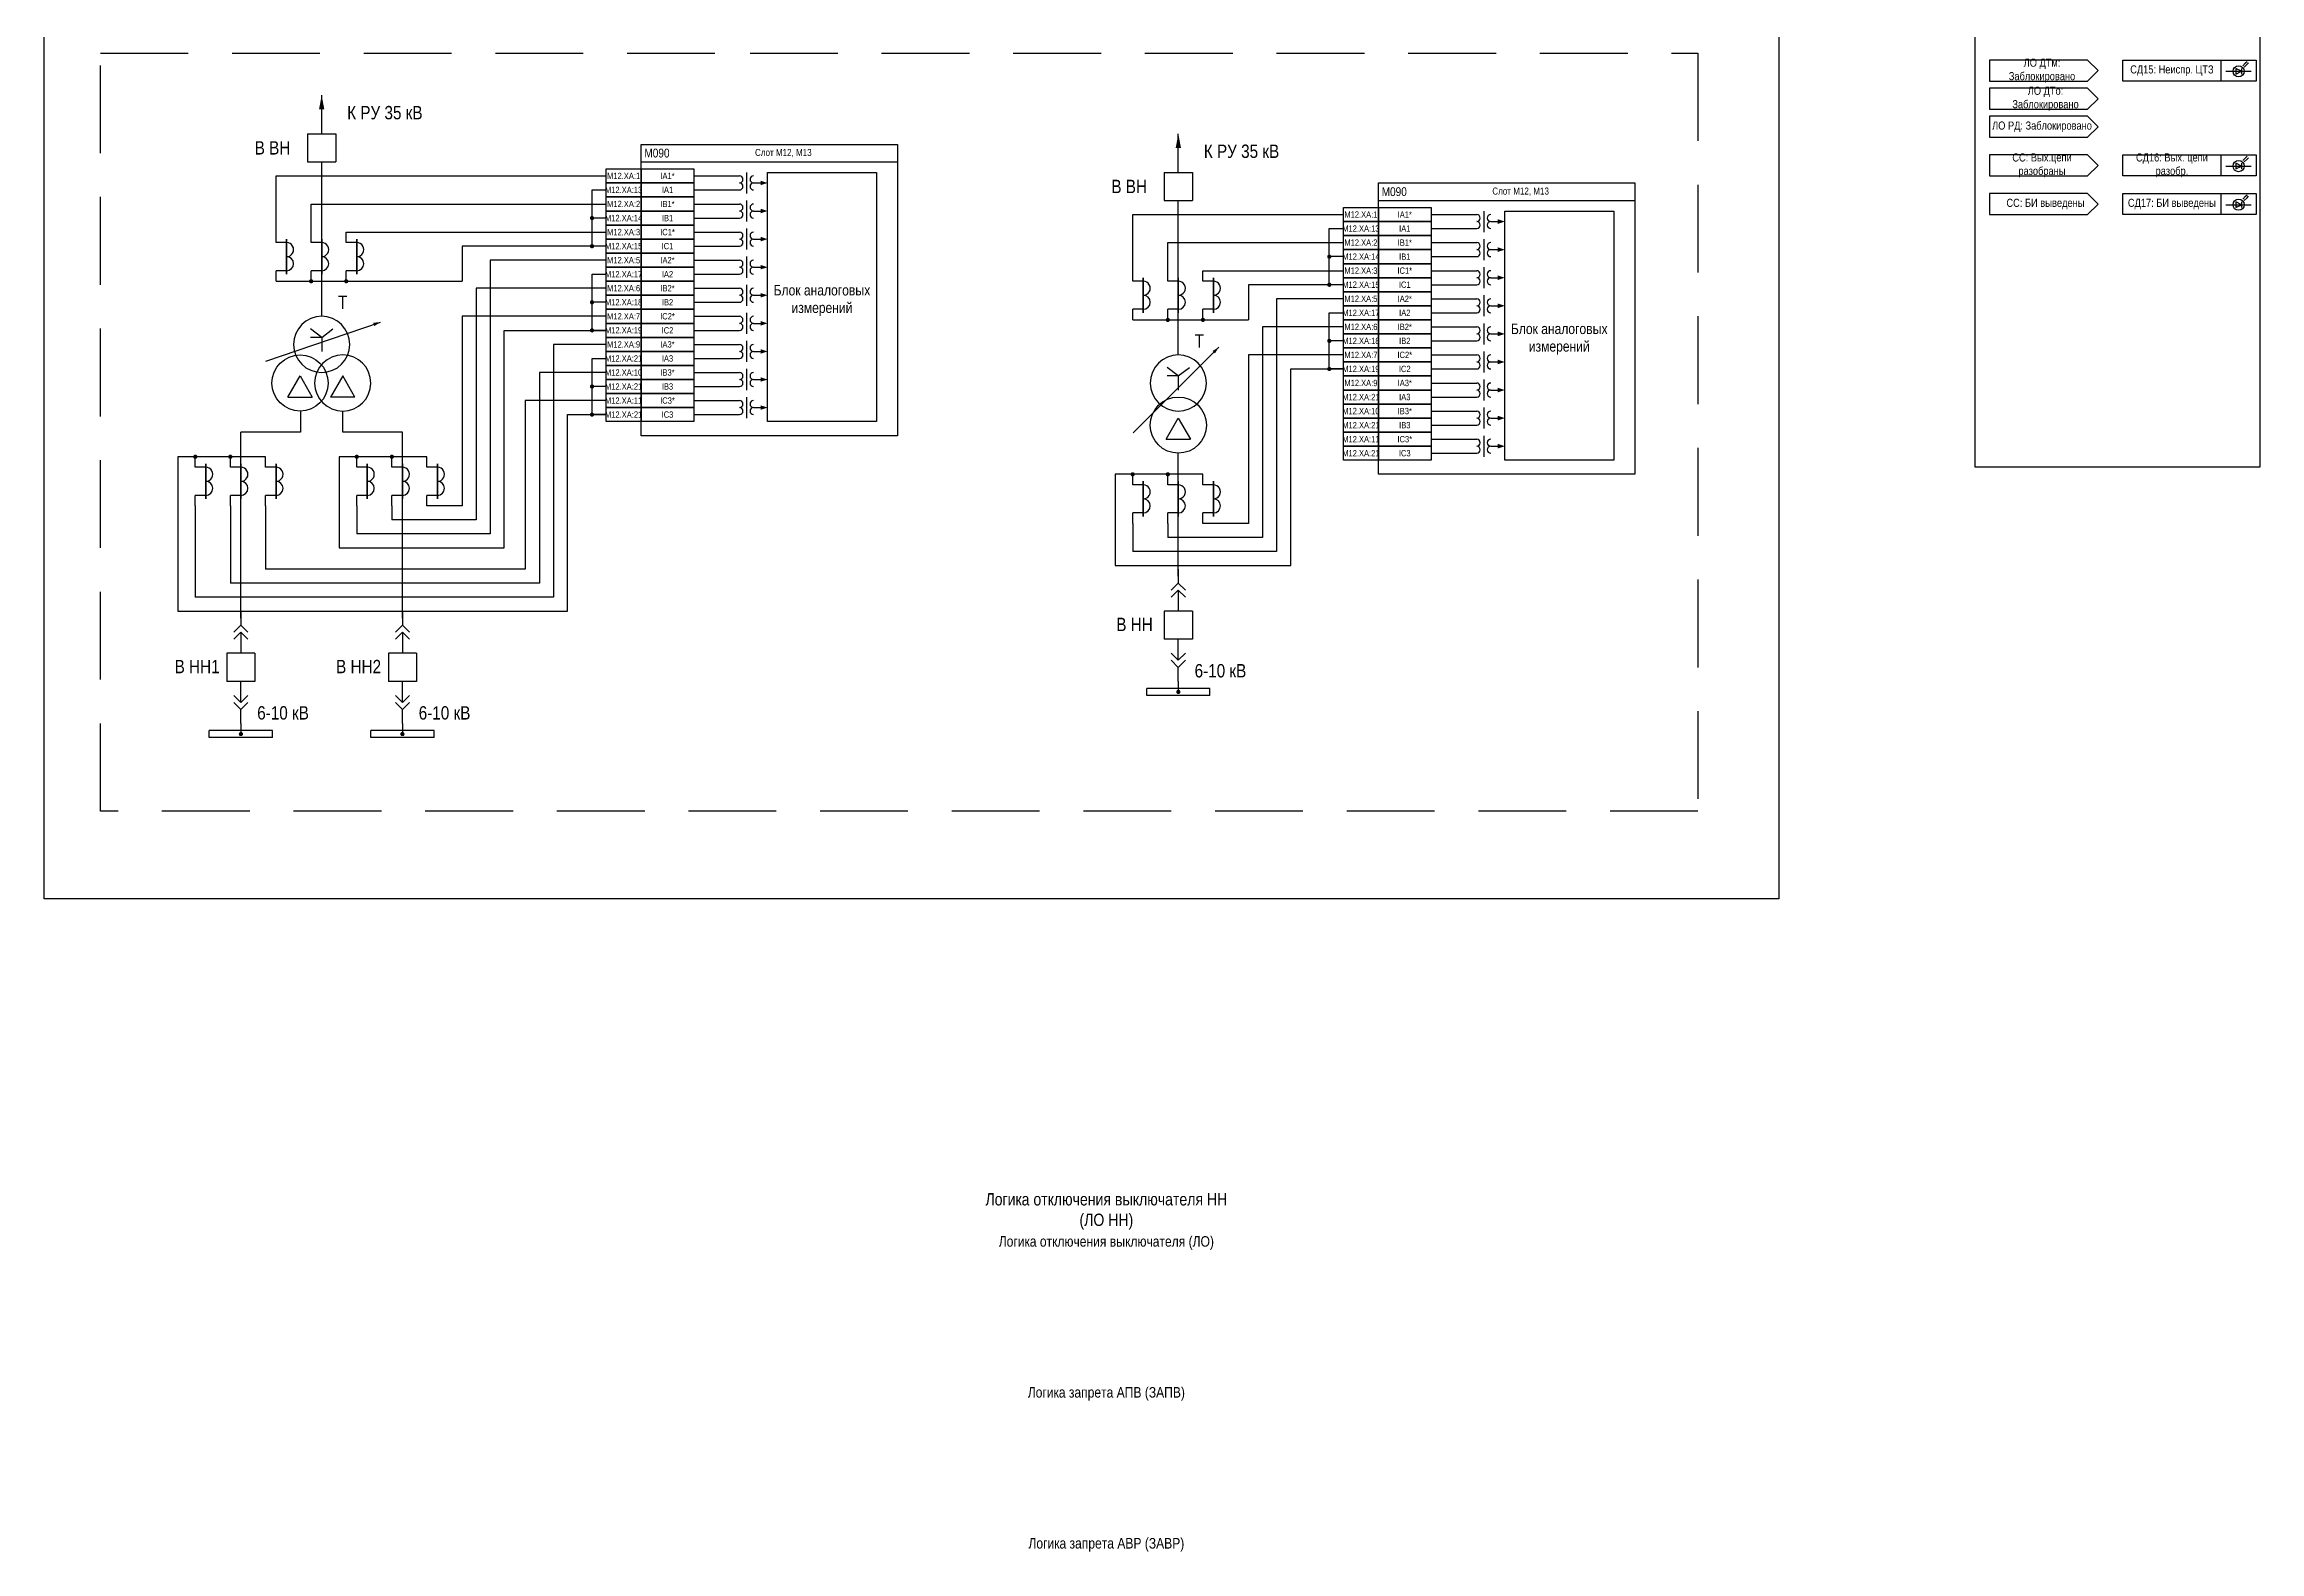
# Model space of a CAD drawing. Header units: millimetres. Extents: x 1657 to 5223, y -558 to 1129.
# Drawn here: x 4425 to 5056, y -72 to 358 of the extents above; entities that cross this region are included whole.
import ezdxf
from ezdxf.enums import TextEntityAlignment as Align

# ---------------------------------------------------------------- set-up
doc = ezdxf.new("R2010")
doc.units = ezdxf.units.MM
doc.linetypes.add('штриховая2', pattern=[0.375, 0.25, -0.125])
for name, color, linetype, lineweight in [('_ОРЗ_0.3', 7, 'Continuous', 30), ('TEXT', 7, 'Continuous', 25), ('Тонкая', 7, 'Continuous', 13)]:
    doc.layers.add(name, color=color, linetype=linetype, lineweight=lineweight)
doc.layers.add('Основная', color=7, linetype='Continuous')
doc.styles.add('1.8_Gost_RD', font='ARIALN.TTF', dxfattribs={"height": 1.8})
doc.styles.add('2.5_Gost_RD', font='ARIALN.TTF', dxfattribs={"height": 2.5})
doc.styles.add('2.5_ISOCPEUR', font='isocpeur.ttf', dxfattribs={"width": 0.9, "height": 2.5})
doc.styles.add('3.5_Gost_RD', font='ARIALN.TTF', dxfattribs={"height": 3.5})
doc.styles.add('Narrow', font='ARIALN.TTF')
doc.styles.add('Вывод', font='ARIALN.TTF', dxfattribs={"height": 2.5})
doc.styles.add('Компонент', font='ARIALN.TTF', dxfattribs={"height": 3.5})

# ---------------------------------------------------------------- blocks, each defined once
blk = doc.blocks.new('*U131')
at = {"layer": 'Основная', "ltscale": 0.25}
for p, q in [((2, 2), (0, 0)), ((0, 0), (2, -2))]:
    blk.add_line(p, q, dxfattribs=at)
blk = doc.blocks.new('*U123')
at = {"layer": 'Основная', "color": 0}
for p, q in [((0, 6), (0, 2)), ((0, 0), (0, -6))]:
    blk.add_line(p, q, dxfattribs=at)
at = {"ltscale": 0.25, "xscale": -1, "rotation": 90}
for p in [(0, 2), (0, 0)]:
    blk.add_blockref('*U131', p, dxfattribs=at)
at = {"layer": 'Основная'}
for tag, height, style, p in [('ОУ2', 3.5, 'Компонент', (-5, 6)), ('В2', 2.5, 'Вывод', (3, 6)), ('ОУ1', 3.5, 'Компонент', (-5, -6)), ('В1', 2.5, 'Вывод', (3, -6))]:
    blk.add_attdef(tag, text='', height=height, dxfattribs=dict(at, style=style)).set_placement(p, align=Align.MIDDLE_CENTER)
blk = doc.blocks.new('*U124')
at = {"layer": 'Основная'}
for p, q in [((0, 0), (-8, 0)), ((-8, -8), (-8, 0)), ((0, -8), (0, 0)), ((0, -8), (-8, -8))]:
    blk.add_line(p, q, dxfattribs=at)
at = {"layer": 'Основная', "style": '2.5_ISOCPEUR'}
blk.add_attdef('ОУ', text='', height=2.5, dxfattribs=at).set_placement((-15, -3), align=Align.MIDDLE_CENTER)
blk = doc.blocks.new('*U127')
at = {"layer": 'Основная', "color": 0}
for p, q in [((0, 0), (0, 6)), ((0, -6), (0, -2))]:
    blk.add_line(p, q, dxfattribs=at)
at = {"ltscale": 0.25, "rotation": 89.99999999999999}
for p in [(0, 0), (0, -2)]:
    blk.add_blockref('*U131', p, dxfattribs=at)
at = {"layer": 'Основная'}
for tag, height, style, p in [('ОУ1', 3.5, 'Компонент', (-5, 6)), ('В1', 2.5, 'Вывод', (3, 6)), ('ОУ2', 3.5, 'Компонент', (-5, -6)), ('В2', 2.5, 'Вывод', (3, -6))]:
    blk.add_attdef(tag, text='', height=height, dxfattribs=dict(at, style=style)).set_placement(p, align=Align.MIDDLE_CENTER)
blk = doc.blocks.new('*U126')
at = {"layer": 'Основная'}
for p, q in [((0, 0), (-8, 0)), ((-8, -8), (-8, 0)), ((0, -8), (0, 0)), ((0, -8), (-8, -8))]:
    blk.add_line(p, q, dxfattribs=at)
at = {"layer": 'Основная', "style": '2.5_ISOCPEUR'}
blk.add_attdef('ОУ', text='', height=2.5, dxfattribs=at).set_placement((-15, -3), align=Align.MIDDLE_CENTER)
blk = doc.blocks.new('*U130')
at = {"ltscale": 0.25}
for p, q in [((3, 7), (3, 4)), ((0, 4), (3, 4)), ((0, -4), (3, -4)), ((3, -4), (3, -7))]:
    blk.add_line(p, q, dxfattribs=at)
for centre, major_axis, start_param, end_param in [((0, -2), (-2, 0), 4.712389, 7.853982), ((0, 2), (0, -2), 3.141593, 6.283185)]:
    blk.add_ellipse(centre, major_axis=major_axis, ratio=1, start_param=start_param, end_param=end_param, dxfattribs=at)
at = {"layer": 'Основная', "color": 0, "lineweight": 50}
blk.add_line((0, -5), (0, 5), dxfattribs=at)
at = {"layer": 'Основная', "style": '2.5_ISOCPEUR'}
for tag, p in [('В1', (5, 6)), ('ОУ', (-6, 0)), ('В2', (5, -6))]:
    blk.add_attdef(tag, text='', height=2.5, dxfattribs=at).set_placement(p, align=Align.MIDDLE_CENTER)
blk = doc.blocks.new('*U128')
at = {"layer": 'Основная', "color": 0}
for p, q in [((0, 0), (18, 0)), ((0, -2), (0, 0)), ((18, -2), (18, 0)), ((0, -2), (18, -2))]:
    blk.add_line(p, q, dxfattribs=at)
at = {"layer": 'Основная', "style": '2.5_ISOCPEUR'}
blk.add_attdef('ОШ', text='', height=2.5, dxfattribs=at).set_placement((6, 4), align=Align.MIDDLE_CENTER)
blk = doc.blocks.new('*U129')
at = {"ltscale": 0.25}
for p, q in [((3, 7), (3, 4)), ((0, 4), (3, 4)), ((0, -4), (3, -4)), ((3, -4), (3, -7))]:
    blk.add_line(p, q, dxfattribs=at)
for centre, major_axis, start_param, end_param in [((0, -2), (-2, 0), 4.712389, 7.853982), ((0, 2), (0, -2), 3.141593, 6.283185)]:
    blk.add_ellipse(centre, major_axis=major_axis, ratio=1, start_param=start_param, end_param=end_param, dxfattribs=at)
at = {"layer": 'Основная', "color": 0, "lineweight": 50}
blk.add_line((0, -5), (0, 5), dxfattribs=at)
at = {"layer": 'Основная', "style": '2.5_ISOCPEUR'}
for tag, p in [('В1', (5, 6)), ('ОУ', (-6, 0)), ('В2', (5, -6))]:
    blk.add_attdef(tag, text='', height=2.5, dxfattribs=at).set_placement(p, align=Align.MIDDLE_CENTER)
blk = doc.blocks.new('*U125')
at = {"ltscale": 0.25}
for p, q in [((0, 0), (-20, 0)), ((14.44, 0), (0, 0))]:
    blk.add_line(p, q, dxfattribs=at)
blk.add_lwpolyline([(-18, 0, 1, 0, 0), (-20, 0, 0, 0, 0)], format="xyseb", dxfattribs=at)
at = {"layer": 'Основная', "style": '2.5_ISOCPEUR'}
blk.add_attdef('ОС', text='', height=2.5, dxfattribs=at).set_placement((3, 2), align=Align.MIDDLE_CENTER)
blk = doc.blocks.new('*U121')
at = {"ltscale": 0.25}
for q in [(-3.2, 4.4), (3.2, 4.4), (0, -2), (3.21, 2)]:
    blk.add_line((0, 2), q, dxfattribs=at)
blk.add_circle((0, 0), 8, dxfattribs=at)
at = {"layer": 'Основная', "style": 'Компонент'}
blk.add_attdef('ОУ', text='', height=3.5, dxfattribs=at).set_placement((-17, 0), align=Align.MIDDLE_CENTER)
blk = doc.blocks.new('*U122')
at = {"ltscale": 0.25}
for p, q in [((-3.46, -4), (0, 2)), ((0, 2), (3.46, -4)), ((-3.46, -4), (3.46, -4))]:
    blk.add_line(p, q, dxfattribs=at)
blk.add_circle((0, 0), 8, dxfattribs=at)
at = {"layer": 'Основная', "style": 'Компонент'}
blk.add_attdef('ОУ', text='', height=3.5, dxfattribs=at).set_placement((17, 0), align=Align.MIDDLE_CENTER)
blk = doc.blocks.new('*U114')
at = {"ltscale": 0.25}
blk.add_line((0, 0), (3, 0), dxfattribs=at)
blk.add_lwpolyline([(2, 0, 1.3, 0, 0), (4, 0, 0, 0, 0)], format="xyseb", dxfattribs=at)
blk = doc.blocks.new('*U140')
at = {"color": 0}
for p, q in [((-9, 0), (-4, 0)), ((4, 0), (9, 0))]:
    blk.add_line(p, q, dxfattribs=at)
at = {"ltscale": 0.35}
for p, q in [((-2, 2), (-2, -2)), ((2, 0), (-2, 2)), ((-2, -2), (2, 0)), ((2, 2), (2, -2))]:
    blk.add_line(p, q, dxfattribs=at)
at = {"ltscale": 0.25}
for points in [[(3, 4), (5, 6), (6, 7)], [(4, 3), (6, 5), (7, 6)]]:
    blk.add_lwpolyline(points, dxfattribs=at)
at = {"ltscale": 0.35}
blk.add_circle((0, 0), 4, dxfattribs=at)
at = {"layer": 'Основная', "color": 0}
blk.add_line((-4, 0), (4, 0), dxfattribs=at)
at = {"layer": 'Основная', "style": '2.5_ISOCPEUR'}
for tag, p in [('ОУ', (0, 13)), ('В2', (-7, -2)), ('В1', (7, -2))]:
    blk.add_attdef(tag, text='', height=2.5, dxfattribs=at).set_placement(p, align=Align.MIDDLE_CENTER)

msp = doc.modelspace()

# ---------------------------------------------------------------- linework, layer by layer
for p, q in [((4504, 332), (4504, 343)), ((4748, 321), (4748, 332)), ((4511, 304), (4585, 304)), ((4755, 293), (4795, 293))]:
    msp.add_line(p, q)
at = {"ltscale": 100}
for p, q in [((4491, 304), (4491, 320)), ((4491, 320), (4585, 320)), ((4581, 300), (4581, 316)), ((4581, 316), (4585, 316)), ((4610, 320), (4623, 320)), ((4610, 316), (4623, 316)), ((4625, 321), (4625, 315)), ((4501, 304), (4501, 312)), ((4501, 312), (4585, 312)), ((4610, 312), (4623, 312)), ((4625, 313), (4625, 307)), ((4835, 310), (4835, 304)), ((4585, 308), (4581, 308)), ((4610, 308), (4623, 308)), ((4610, 304), (4623, 304)), ((4625, 305), (4625, 299)), ((4735, 293), (4735, 309)), ((4735, 309), (4795, 309)), ((4791, 289), (4791, 305)), ((4791, 305), (4795, 305)), ((4820, 309), (4833, 309)), ((4820, 305), (4833, 305)), ((4581, 300), (4544, 300)), ((4544, 300), (4544, 290)), ((4585, 300), (4581, 300)), ((4610, 300), (4623, 300)), ((4625, 297), (4625, 291)), ((4745, 293), (4745, 301)), ((4745, 301), (4795, 301)), ((4795, 297), (4791, 297)), ((4820, 301), (4833, 301)), ((4820, 297), (4833, 297)), ((4835, 302), (4835, 296)), ((4581, 276), (4581, 292)), ((4581, 292), (4585, 292)), ((4610, 296), (4623, 296)), ((4610, 292), (4623, 292)), ((4820, 293), (4833, 293)), ((4835, 294), (4835, 288)), ((4491, 290), (4511, 290)), ((4511, 290), (4544, 290)), ((4585, 284), (4581, 284)), ((4610, 288), (4623, 288)), ((4610, 284), (4623, 284)), ((4625, 289), (4625, 283)), ((4791, 289), (4768, 289)), ((4768, 289), (4768, 279)), ((4795, 289), (4791, 289)), ((4820, 289), (4833, 289)), ((4820, 285), (4833, 285)), ((4835, 286), (4835, 280)), ((4610, 280), (4623, 280)), ((4625, 281), (4625, 275)), ((4735, 279), (4755, 279)), ((4755, 279), (4768, 279)), ((4791, 265), (4791, 281)), ((4791, 281), (4795, 281)), ((4820, 281), (4833, 281)), ((4835, 278), (4835, 272)), ((4585, 276), (4581, 276)), ((4610, 276), (4623, 276)), ((4610, 272), (4623, 272)), ((4625, 273), (4625, 267)), ((4795, 273), (4791, 273)), ((4820, 277), (4833, 277)), ((4820, 273), (4833, 273)), ((4581, 252), (4581, 268)), ((4581, 268), (4585, 268)), ((4610, 268), (4623, 268)), ((4820, 269), (4833, 269)), ((4835, 270), (4835, 264)), ((4585, 260), (4581, 260)), ((4610, 264), (4623, 264)), ((4610, 260), (4623, 260)), ((4625, 265), (4625, 259)), ((4795, 265), (4791, 265)), ((4820, 265), (4833, 265)), ((4820, 261), (4833, 261)), ((4835, 262), (4835, 256)), ((4610, 256), (4623, 256)), ((4625, 257), (4625, 251)), ((4820, 257), (4833, 257)), ((4820, 253), (4833, 253)), ((4835, 254), (4835, 248)), ((4585, 252), (4581, 252)), ((4610, 252), (4623, 252)), ((4820, 249), (4833, 249)), ((4820, 245), (4833, 245)), ((4820, 241), (4833, 241)), ((4835, 246), (4835, 240)), ((4468, 226), (4468, 200)), ((4478, 226), (4478, 204)), ((4488, 226), (4488, 208)), ((4514, 226), (4514, 218)), ((4524, 226), (4524, 222)), ((4735, 221), (4735, 213)), ((4745, 221), (4745, 217))]:
    msp.add_line(p, q, dxfattribs=at)
for points in [[(4425, 707), (4919, 707), (4919, 114), (4425, 114)], [(5017, 353), (5055, 353), (5055, 347), (5017, 347)], [(5045, 353), (5055, 353), (5055, 347), (5045, 347)], [(4585, 322), (4595, 322), (4595, 318), (4585, 318)], [(4595, 322), (4610, 322), (4610, 318), (4595, 318)], [(5017, 326), (5055, 326), (5055, 320), (5017, 320)], [(5045, 326), (5055, 326), (5055, 320), (5045, 320)], [(4585, 318), (4595, 318), (4595, 314), (4585, 314)], [(4595, 318), (4610, 318), (4610, 314), (4595, 314)], [(4631, 321), (4662, 321), (4662, 250), (4631, 250)], [(4585, 314), (4595, 314), (4595, 310), (4585, 310)], [(4585, 310), (4595, 310), (4595, 306), (4585, 306)], [(4595, 314), (4610, 314), (4610, 310), (4595, 310)], [(4595, 310), (4610, 310), (4610, 306), (4595, 306)], [(4795, 311), (4805, 311), (4805, 307), (4795, 307)], [(4805, 311), (4820, 311), (4820, 307), (4805, 307)], [(4841, 310), (4872, 310), (4872, 239), (4841, 239)], [(5017, 315), (5055, 315), (5055, 309), (5017, 309)], [(5045, 315), (5055, 315), (5055, 309), (5045, 309)], [(4585, 306), (4595, 306), (4595, 302), (4585, 302)], [(4595, 306), (4610, 306), (4610, 302), (4595, 302)], [(4795, 307), (4805, 307), (4805, 303), (4795, 303)], [(4795, 303), (4805, 303), (4805, 299), (4795, 299)], [(4805, 307), (4820, 307), (4820, 303), (4805, 303)], [(4805, 303), (4820, 303), (4820, 299), (4805, 299)], [(4585, 302), (4595, 302), (4595, 298), (4585, 298)], [(4585, 298), (4595, 298), (4595, 294), (4585, 294)], [(4595, 302), (4610, 302), (4610, 298), (4595, 298)], [(4595, 298), (4610, 298), (4610, 294), (4595, 294)], [(4795, 299), (4805, 299), (4805, 295), (4795, 295)], [(4805, 299), (4820, 299), (4820, 295), (4805, 295)], [(4585, 294), (4595, 294), (4595, 290), (4585, 290)], [(4595, 294), (4610, 294), (4610, 290), (4595, 290)], [(4795, 295), (4805, 295), (4805, 291), (4795, 291)], [(4795, 291), (4805, 291), (4805, 287), (4795, 287)], [(4805, 295), (4820, 295), (4820, 291), (4805, 291)], [(4805, 291), (4820, 291), (4820, 287), (4805, 287)], [(4585, 290), (4595, 290), (4595, 286), (4585, 286)], [(4585, 286), (4595, 286), (4595, 282), (4585, 282)], [(4595, 290), (4610, 290), (4610, 286), (4595, 286)], [(4595, 286), (4610, 286), (4610, 282), (4595, 282)], [(4795, 287), (4805, 287), (4805, 283), (4795, 283)], [(4805, 287), (4820, 287), (4820, 283), (4805, 283)], [(4585, 282), (4595, 282), (4595, 278), (4585, 278)], [(4585, 278), (4595, 278), (4595, 274), (4585, 274)], [(4595, 282), (4610, 282), (4610, 278), (4595, 278)], [(4595, 278), (4610, 278), (4610, 274), (4595, 274)], [(4795, 283), (4805, 283), (4805, 279), (4795, 279)], [(4795, 279), (4805, 279), (4805, 275), (4795, 275)], [(4805, 283), (4820, 283), (4820, 279), (4805, 279)], [(4805, 279), (4820, 279), (4820, 275), (4805, 275)], [(4585, 274), (4595, 274), (4595, 270), (4585, 270)], [(4595, 274), (4610, 274), (4610, 270), (4595, 270)], [(4795, 275), (4805, 275), (4805, 271), (4795, 271)], [(4805, 275), (4820, 275), (4820, 271), (4805, 271)], [(4585, 270), (4595, 270), (4595, 266), (4585, 266)], [(4585, 266), (4595, 266), (4595, 262), (4585, 262)], [(4595, 270), (4610, 270), (4610, 266), (4595, 266)], [(4595, 266), (4610, 266), (4610, 262), (4595, 262)], [(4795, 271), (4805, 271), (4805, 267), (4795, 267)], [(4795, 267), (4805, 267), (4805, 263), (4795, 263)], [(4805, 271), (4820, 271), (4820, 267), (4805, 267)], [(4805, 267), (4820, 267), (4820, 263), (4805, 263)], [(4585, 262), (4595, 262), (4595, 258), (4585, 258)], [(4595, 262), (4610, 262), (4610, 258), (4595, 258)], [(4795, 263), (4805, 263), (4805, 259), (4795, 259)], [(4795, 259), (4805, 259), (4805, 255), (4795, 255)], [(4805, 263), (4820, 263), (4820, 259), (4805, 259)], [(4805, 259), (4820, 259), (4820, 255), (4805, 255)], [(4585, 258), (4595, 258), (4595, 254), (4585, 254)], [(4585, 254), (4595, 254), (4595, 250), (4585, 250)], [(4595, 258), (4610, 258), (4610, 254), (4595, 254)], [(4595, 254), (4610, 254), (4610, 250), (4595, 250)], [(4795, 255), (4805, 255), (4805, 251), (4795, 251)], [(4805, 255), (4820, 255), (4820, 251), (4805, 251)], [(4795, 251), (4805, 251), (4805, 247), (4795, 247)], [(4795, 247), (4805, 247), (4805, 243), (4795, 243)], [(4805, 251), (4820, 251), (4820, 247), (4805, 247)], [(4805, 247), (4820, 247), (4820, 243), (4805, 243)], [(4795, 243), (4805, 243), (4805, 239), (4795, 239)], [(4805, 243), (4820, 243), (4820, 239), (4805, 239)]]:
    msp.add_lwpolyline(points, close=True, dxfattribs=at)
at = {"linetype": 'штриховая2', "ltscale": 100}
msp.add_lwpolyline([(4441, 355), (4626, 355), (4896, 355), (4896, 139), (4441, 139)], close=True, dxfattribs=at)
for points in [[(4504, 280), (4504, 324)], [(4748, 269), (4748, 313)], [(4481, 194), (4481, 247)], [(4527, 194), (4527, 247)], [(4748, 206), (4748, 241)], [(4748, 176), (4748, 173)], [(4481, 164), (4481, 161)], [(4527, 164), (4527, 161)]]:
    msp.add_lwpolyline(points)
at = {"ltscale": 100}
for points in [[(4595, 324), (4668, 324)], [(4805, 313), (4878, 313)], [(4585, 296), (4552, 296), (4552, 218), (4514, 218)], [(4585, 288), (4548, 288), (4548, 222), (4524, 222)], [(4795, 285), (4776, 285), (4776, 213), (4735, 213)], [(4585, 280), (4544, 280), (4544, 226), (4534, 226)], [(4585, 272), (4570, 272), (4570, 200), (4468, 200)], [(4534, 240), (4509, 240), (4509, 214), (4556, 214), (4556, 276), (4585, 276)], [(4795, 277), (4772, 277), (4772, 217), (4745, 217)], [(4795, 269), (4768, 269), (4768, 221), (4755, 221)], [(4585, 264), (4566, 264), (4566, 204), (4478, 204)], [(4755, 235), (4730, 235), (4730, 209), (4780, 209), (4780, 265), (4795, 265)], [(4498, 253), (4498, 247), (4481, 247)], [(4585, 256), (4562, 256), (4562, 208), (4488, 208)], [(4527, 247), (4510, 247), (4510, 253)], [(4488, 240), (4463, 240), (4463, 196), (4574, 196), (4574, 252), (4585, 252)]]:
    msp.add_lwpolyline(points, dxfattribs=at)
at = {"ltscale": 0.25, "const_width": 0.6}
for points in [[(4580.7, 308, -1), (4581.3, 308, -1)], [(4580.7, 307.99, 1), (4581.3, 307.99, 1)], [(4580.7, 300, -1), (4581.3, 300, -1)], [(4580.7, 299.99, 1), (4581.3, 299.99, 1)], [(4790.7, 297, -1), (4791.3, 297, -1)], [(4790.7, 296.99, 1), (4791.3, 296.99, 1)], [(4500.7, 290, -1), (4501.3, 290, -1)], [(4500.7, 289.99, 1), (4501.3, 289.99, 1)], [(4510.7, 290, -1), (4511.3, 290, -1)], [(4510.7, 289.99, 1), (4511.3, 289.99, 1)], [(4580.7, 284, -1), (4581.3, 284, -1)], [(4580.7, 283.99, 1), (4581.3, 283.99, 1)], [(4790.7, 289, -1), (4791.3, 289, -1)], [(4790.7, 288.99, 1), (4791.3, 288.99, 1)], [(4744.7, 279, -1), (4745.3, 279, -1)], [(4744.7, 278.99, 1), (4745.3, 278.99, 1)], [(4754.7, 279, -1), (4755.3, 279, -1)], [(4754.7, 278.99, 1), (4755.3, 278.99, 1)], [(4580.7, 276, -1), (4581.3, 276, -1)], [(4580.7, 275.99, 1), (4581.3, 275.99, 1)], [(4790.7, 273, -1), (4791.3, 273, -1)], [(4790.7, 272.99, 1), (4791.3, 272.99, 1)], [(4790.7, 265, -1), (4791.3, 265, -1)], [(4790.7, 264.99, 1), (4791.3, 264.99, 1)], [(4580.7, 260, -1), (4581.3, 260, -1)], [(4580.7, 259.99, 1), (4581.3, 259.99, 1)], [(4580.7, 252, -1), (4581.3, 252, -1)], [(4580.7, 251.99, 1), (4581.3, 251.99, 1)], [(4467.7, 240, -1), (4468.3, 240, -1)], [(4467.7, 239.99, 1), (4468.3, 239.99, 1)], [(4477.7, 240, -1), (4478.3, 240, -1)], [(4477.7, 239.99, 1), (4478.3, 239.99, 1)], [(4513.7, 240, -1), (4514.3, 240, -1)], [(4513.7, 239.99, 1), (4514.3, 239.99, 1)], [(4523.7, 240, -1), (4524.3, 240, -1)], [(4523.7, 239.99, 1), (4524.3, 239.99, 1)], [(4734.7, 235, -1), (4735.3, 235, -1)], [(4734.7, 234.99, 1), (4735.3, 234.99, 1)], [(4744.7, 235, -1), (4745.3, 235, -1)], [(4744.7, 234.99, 1), (4745.3, 234.99, 1)], [(4747.7, 173, -1), (4748.3, 173, -1)], [(4747.7, 172.99, 1), (4748.3, 172.99, 1)], [(4480.7, 161, -1), (4481.3, 161, -1)], [(4480.7, 160.99, 1), (4481.3, 160.99, 1)], [(4526.7, 161, -1), (4527.3, 161, -1)], [(4526.7, 160.99, 1), (4527.3, 160.99, 1)]]:
    msp.add_lwpolyline(points, format="xyb", close=True, dxfattribs=at)
at = {"ltscale": 100}
for centre, start, end in [((4623, 319), 270, 90), ((4623, 317), 270, 90), ((4627, 319), 90, 270), ((4627, 317), 90, 270), ((4623, 311), 270, 90), ((4623, 309), 270, 90), ((4627, 311), 90, 270), ((4627, 309), 90, 270), ((4623, 303), 270, 90), ((4627, 303), 90, 270), ((4833, 308), 270, 90), ((4833, 306), 270, 90), ((4837, 308), 90, 270), ((4837, 306), 90, 270), ((4623, 301), 270, 90), ((4627, 301), 90, 270), ((4833, 300), 270, 90), ((4833, 298), 270, 90), ((4837, 300), 90, 270), ((4837, 298), 90, 270), ((4623, 295), 270, 90), ((4623, 293), 270, 90), ((4627, 295), 90, 270), ((4627, 293), 90, 270), ((4833, 292), 270, 90), ((4833, 290), 270, 90), ((4837, 292), 90, 270), ((4837, 290), 90, 270), ((4623, 287), 270, 90), ((4623, 285), 270, 90), ((4627, 287), 90, 270), ((4627, 285), 90, 270), ((4833, 284), 270, 90), ((4837, 284), 90, 270), ((4623, 279), 270, 90), ((4623, 277), 270, 90), ((4627, 279), 90, 270), ((4627, 277), 90, 270), ((4833, 282), 270, 90), ((4837, 282), 90, 270), ((4623, 271), 270, 90), ((4627, 271), 90, 270), ((4833, 276), 270, 90), ((4833, 274), 270, 90), ((4837, 276), 90, 270), ((4837, 274), 90, 270), ((4623, 269), 270, 90), ((4627, 269), 90, 270), ((4833, 268), 270, 90), ((4833, 266), 270, 90), ((4837, 268), 90, 270), ((4837, 266), 90, 270), ((4623, 263), 270, 90), ((4623, 261), 270, 90), ((4627, 263), 90, 270), ((4627, 261), 90, 270), ((4833, 260), 270, 90), ((4833, 258), 270, 90), ((4837, 260), 90, 270), ((4837, 258), 90, 270), ((4623, 255), 270, 90), ((4623, 253), 270, 90), ((4627, 255), 90, 270), ((4627, 253), 90, 270), ((4833, 252), 270, 90), ((4837, 252), 90, 270), ((4833, 250), 270, 90), ((4837, 250), 90, 270), ((4833, 244), 270, 90), ((4833, 242), 270, 90), ((4837, 244), 90, 270), ((4837, 242), 90, 270)]:
    msp.add_arc(centre, 1, start, end, dxfattribs=at)
at = {"layer": '_ОРЗ_0.3', "ltscale": 100}
for points in [[(4975, 699), (5056, 699), (5056, 237), (4975, 237)], [(4595, 329), (4668, 329), (4668, 246), (4595, 246)], [(4805, 318), (4878, 318), (4878, 235), (4805, 235)]]:
    msp.add_lwpolyline(points, close=True, dxfattribs=at)
at = {"layer": 'Основная', "ltscale": 100}
for points in [[(4979, 353), (4979, 347), (5007, 347), (5010, 350), (5007, 353)], [(4979, 345), (4979, 339), (5007, 339), (5010, 342), (5007, 345)], [(4979, 337), (4979, 331), (5007, 331), (5010, 334), (5007, 337)], [(4979, 326), (4979, 320), (5007, 320), (5010, 323), (5007, 326)], [(4979, 315), (4979, 309), (5007, 309), (5010, 312), (5007, 315)]]:
    msp.add_lwpolyline(points, close=True, dxfattribs=at)
at = {"layer": 'Тонкая', "ltscale": 0.3}
for points in [[(4504, 343, 0, 1.5, 0), (4504, 339, 0, 0, 0)], [(4748, 332, 0, 1.5, 0), (4748, 328, 0, 0, 0)]]:
    msp.add_lwpolyline(points, format="xyseb", dxfattribs=at)

# ---------------------------------------------------------------- block references
at = {"ltscale": 0.35, "xscale": 0.4, "yscale": 0.4, "zscale": 0.4}
for p in [(5050, 349.8), (5050, 322.8), (5050, 311.8)]:
    msp.add_blockref('*U140', p, dxfattribs=at)
at = {"ltscale": 0.35, "rotation": 180}
for p in [(4500, 324), (4744, 313)]:
    msp.add_blockref('*U126', p, dxfattribs=at)
at = {"ltscale": 0.35}
for name, p in [('*U114', (4627, 318)), ('*U114', (4627, 310)), ('*U114', (4837, 307)), ('*U114', (4627, 302)), ('*U114', (4837, 299)), ('*U114', (4627, 294)), ('*U114', (4837, 291)), ('*U114', (4627, 286)), ('*U114', (4627, 278)), ('*U114', (4837, 283)), ('*U114', (4837, 275)), ('*U122', (4497.85, 261)), ('*U114', (4627, 270)), ('*U114', (4837, 267)), ('*U114', (4627, 262)), ('*U114', (4837, 259)), ('*U114', (4627, 254)), ('*U122', (4748, 249)), ('*U114', (4837, 251)), ('*U114', (4837, 243))]:
    msp.add_blockref(name, p, dxfattribs=at)
at = {"ltscale": 0.25}
for name, p, rotation in [('*U129', (4494, 297), 180), ('*U130', (4504, 297), 180), ('*U130', (4514, 297), 180), ('*U129', (4738, 286), 180), ('*U130', (4748, 286), 180), ('*U130', (4758, 286), 180), ('*U125', (4501.8, 271.91), 198.7392877131279), ('*U125', (4745.36, 257.05), 224.9999999999999), ('*U129', (4471, 233), 180), ('*U130', (4481, 233), 180), ('*U130', (4491, 233), 180), ('*U129', (4517, 233), 180), ('*U130', (4527, 233), 180), ('*U130', (4537, 233), 180), ('*U129', (4738, 228), 180), ('*U130', (4748, 228), 180), ('*U130', (4758, 228), 180)]:
    msp.add_blockref(name, p, dxfattribs=dict(at, rotation=rotation))
at = {"ltscale": 0.35, "xscale": -1}
for name, p in [('*U121', (4504, 272)), ('*U122', (4510, 261)), ('*U121', (4748, 261))]:
    msp.add_blockref(name, p, dxfattribs=at)
at = {"ltscale": 0.25, "xscale": -1, "rotation": 180}
for name, p in [('*U127', (4748, 202)), ('*U127', (4481, 190)), ('*U127', (4527, 190)), ('*U124', (4752, 188)), ('*U124', (4485, 176)), ('*U124', (4531, 176)), ('*U123', (4748, 182)), ('*U123', (4481, 170)), ('*U123', (4527, 170))]:
    msp.add_blockref(name, p, dxfattribs=at)
at = {"ltscale": 0.25, "xscale": -1}
for p in [(4757, 173.99), (4490, 161.99), (4536, 161.99)]:
    msp.add_blockref('*U128', p, dxfattribs=at)

# ---------------------------------------------------------------- texts
at = {"char_height": 3.8, "width": 53.3807, "attachment_point": 5, "style": 'Narrow'}
for s, insert in [('\\pi-11.4,l11.4,t11.4;К РУ 35 кВ', (4522, 338)), ('\\pi-11.4,l11.4,t11.4;В ВН', (4490, 328)), ('\\pi-11.4,l11.4,t11.4;К РУ 35 кВ', (4766, 327)), ('\\pi-11.4,l11.4,t11.4;В ВН', (4734, 317)), ('\\pi-11.4,l11.4,t11.4;Т', (4510, 284)), ('\\pi-11.4,l11.4,t11.4;Т', (4754, 273)), ('\\pi-11.4,l11.4,t11.4;В НН', (4735.52, 192.22)), ('\\pi-11.4,l11.4,t11.4;В НН1', (4468.52, 180.22)), ('\\pi-11.4,l11.4,t11.4;В НН2', (4514.52, 180.22)), ('\\pi-11.4,l11.4,t11.4;6-10 кВ', (4760, 179)), ('\\pi-11.4,l11.4,t11.4;6-10 кВ', (4493, 167)), ('\\pi-11.4,l11.4,t11.4;6-10 кВ', (4539, 167))]:
    msp.add_mtext(s, dxfattribs=dict(at, insert=insert))
at = {"ltscale": 100, "attachment_point": 5}
for s, insert, char_height, width, style in [('М090', (4599.5, 326.5), 2.5, 11, '2.5_Gost_RD'), ('Слот М12, М13', (4635.5, 326.5), 2, 81, '1.8_Gost_RD'), ('СС: Вых.цепи разобраны', (4994, 323), 2.3, 28, '2.5_Gost_RD'), ('M12.XA:13', (4590, 316), 1.8, 10, '1.8_Gost_RD'), ('M12.XA:1', (4590, 320), 1.8, 10, '1.8_Gost_RD'), ('IA1*', (4602.5, 320), 1.8, 15, '1.8_Gost_RD'), ('IA1', (4602.5, 316), 1.8, 15, '1.8_Gost_RD'), ('М090', (4809.5, 315.5), 2.5, 11, '2.5_Gost_RD'), ('Слот М12, М13', (4845.5, 315.5), 2, 81, '1.8_Gost_RD'), ('M12.XA:2', (4590, 312), 1.8, 10, '1.8_Gost_RD'), ('IВ1*', (4602.5, 312), 1.8, 15, '1.8_Gost_RD'), ('M12.XA:1', (4800, 309), 1.8, 10, '1.8_Gost_RD'), ('IA1*', (4812.5, 309), 1.8, 15, '1.8_Gost_RD'), ('СС: БИ выведены', (4995, 312), 2.3, 28, '2.5_Gost_RD'), ('M12.XA:14', (4590, 308), 1.8, 10, '1.8_Gost_RD'), ('M12.XA:3', (4590, 304), 1.8, 10, '1.8_Gost_RD'), ('IС1*', (4602.5, 304), 1.8, 15, '1.8_Gost_RD'), ('IВ1', (4602.5, 308), 1.8, 15, '1.8_Gost_RD'), ('M12.XA:13', (4800, 305), 1.8, 10, '1.8_Gost_RD'), ('IA1', (4812.5, 305), 1.8, 15, '1.8_Gost_RD'), ('M12.XA:15', (4590, 300), 1.8, 10, '1.8_Gost_RD'), ('M12.XA:5', (4590, 296), 1.8, 10, '1.8_Gost_RD'), ('IA2*', (4602.5, 296), 1.8, 15, '1.8_Gost_RD'), ('IC1', (4602.5, 300), 1.8, 15, '1.8_Gost_RD'), ('M12.XA:14', (4800, 297), 1.8, 10, '1.8_Gost_RD'), ('M12.XA:2', (4800, 301), 1.8, 10, '1.8_Gost_RD'), ('IВ1*', (4812.5, 301), 1.8, 15, '1.8_Gost_RD'), ('IВ1', (4812.5, 297), 1.8, 15, '1.8_Gost_RD'), ('M12.XA:17', (4590, 292), 1.8, 10, '1.8_Gost_RD'), ('IA2', (4602.5, 292), 1.8, 15, '1.8_Gost_RD'), ('M12.XA:3', (4800, 293), 1.8, 10, '1.8_Gost_RD'), ('IС1*', (4812.5, 293), 1.8, 15, '1.8_Gost_RD'), ('M12.XA:18', (4590, 284), 1.8, 10, '1.8_Gost_RD'), ('M12.XA:6', (4590, 288), 1.8, 10, '1.8_Gost_RD'), ('IВ2*', (4602.5, 288), 1.8, 15, '1.8_Gost_RD'), ('IВ2', (4602.5, 284), 1.8, 15, '1.8_Gost_RD'), ('M12.XA:15', (4800, 289), 1.8, 10, '1.8_Gost_RD'), ('M12.XA:5', (4800, 285), 1.8, 10, '1.8_Gost_RD'), ('IA2*', (4812.5, 285), 1.8, 15, '1.8_Gost_RD'), ('IC1', (4812.5, 289), 1.8, 15, '1.8_Gost_RD'), ('M12.XA:7', (4590, 280), 1.8, 10, '1.8_Gost_RD'), ('IС2*', (4602.5, 280), 1.8, 15, '1.8_Gost_RD'), ('M12.XA:17', (4800, 281), 1.8, 10, '1.8_Gost_RD'), ('M12.XA:6', (4800, 277), 1.8, 10, '1.8_Gost_RD'), ('IВ2*', (4812.5, 277), 1.8, 15, '1.8_Gost_RD'), ('IA2', (4812.5, 281), 1.8, 15, '1.8_Gost_RD'), ('M12.XA:19', (4590, 276), 1.8, 10, '1.8_Gost_RD'), ('M12.XA:9', (4590, 272), 1.8, 10, '1.8_Gost_RD'), ('IA3*', (4602.5, 272), 1.8, 15, '1.8_Gost_RD'), ('IC2', (4602.5, 276), 1.8, 15, '1.8_Gost_RD'), ('M12.XA:18', (4800, 273), 1.8, 10, '1.8_Gost_RD'), ('IВ2', (4812.5, 273), 1.8, 15, '1.8_Gost_RD'), ('M12.XA:21', (4590, 268), 1.8, 10, '1.8_Gost_RD'), ('IA3', (4602.5, 268), 1.8, 15, '1.8_Gost_RD'), ('M12.XA:19', (4800, 265), 1.8, 10, '1.8_Gost_RD'), ('M12.XA:7', (4800, 269), 1.8, 10, '1.8_Gost_RD'), ('IС2*', (4812.5, 269), 1.8, 15, '1.8_Gost_RD'), ('IC2', (4812.5, 265), 1.8, 15, '1.8_Gost_RD'), ('M12.XA:10', (4590, 264), 1.8, 10, '1.8_Gost_RD'), ('M12.XA:21', (4590, 260), 1.8, 10, '1.8_Gost_RD'), ('IВ3*', (4602.5, 264), 1.8, 15, '1.8_Gost_RD'), ('IВ3', (4602.5, 260), 1.8, 15, '1.8_Gost_RD'), ('M12.XA:9', (4800, 261), 1.8, 10, '1.8_Gost_RD'), ('IA3*', (4812.5, 261), 1.8, 15, '1.8_Gost_RD'), ('M12.XA:11', (4590, 256), 1.8, 10, '1.8_Gost_RD'), ('M12.XA:21', (4590, 252), 1.8, 10, '1.8_Gost_RD'), ('IС3*', (4602.5, 256), 1.8, 15, '1.8_Gost_RD'), ('IC3', (4602.5, 252), 1.8, 15, '1.8_Gost_RD'), ('M12.XA:21', (4800, 257), 1.8, 10, '1.8_Gost_RD'), ('M12.XA:10', (4800, 253), 1.8, 10, '1.8_Gost_RD'), ('IВ3*', (4812.5, 253), 1.8, 15, '1.8_Gost_RD'), ('IA3', (4812.5, 257), 1.8, 15, '1.8_Gost_RD'), ('M12.XA:21', (4800, 249), 1.8, 10, '1.8_Gost_RD'), ('IВ3', (4812.5, 249), 1.8, 15, '1.8_Gost_RD'), ('M12.XA:11', (4800, 245), 1.8, 10, '1.8_Gost_RD'), ('M12.XA:21', (4800, 241), 1.8, 10, '1.8_Gost_RD'), ('IС3*', (4812.5, 245), 1.8, 15, '1.8_Gost_RD'), ('IC3', (4812.5, 241), 1.8, 15, '1.8_Gost_RD')]:
    msp.add_mtext(s, dxfattribs=dict(at, insert=insert, char_height=char_height, width=width, style=style))
at = {"color": 30, "ltscale": 100, "true_color": 0xf7941d, "attachment_point": 5, "style": '3.5_Gost_RD'}
for s, insert, char_height, width in [('Логика отключения выключателя НН (ЛО НН)', (4727.5, 25), 3.5, 76.6201), ('Логика отключения выключателя (ЛО)', (4727.5, 16), 3, 81), ('Логика запрета АПВ (ЗАПВ)', (4727.5, -27), 3, 81), ('Логика запрета АВР (ЗАВР)', (4727.5, -70), 3, 81)]:
    msp.add_mtext(s, dxfattribs=dict(at, insert=insert, char_height=char_height, width=width))
at = {"layer": 'TEXT', "ltscale": 100, "attachment_point": 5, "style": '2.5_Gost_RD'}
for s, insert, char_height, width in [('ЛО ДТм: Заблокировано', (4994, 350), 2.3, 28), ('ЛО ДТо: Заблокировано', (4995, 342), 2.3, 28), ('ЛО РД: Заблокировано', (4994, 334), 2.3, 27.284), ('Блок аналоговых измерений', (4646.5, 284.5), 3, 31), ('Блок аналоговых измерений', (4856.5, 273.5), 3, 31)]:
    msp.add_mtext(s, dxfattribs=dict(at, insert=insert, char_height=char_height, width=width))
at = {"layer": 'TEXT', "color": 0, "ltscale": 100, "char_height": 2.3, "width": 28, "attachment_point": 5, "style": '2.5_Gost_RD'}
for s, insert in [('{\\C256;СД15: Неиспр. ЦТЗ}', (5031, 350)), ('{\\C256;СД16: Вых. цепи разобр.}', (5031, 323)), ('{\\C256;СД17: БИ выведены}', (5031, 312))]:
    msp.add_mtext(s, dxfattribs=dict(at, insert=insert))

doc.saveas('drawing.dxf')
